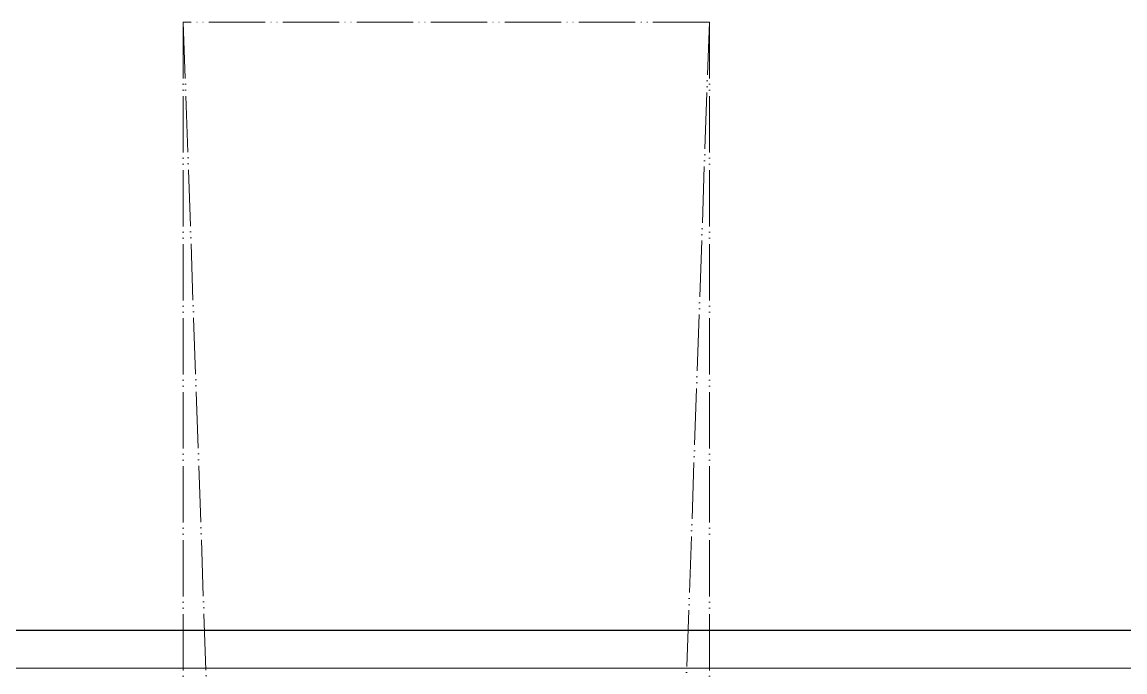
# Model space of a CAD drawing. Header units: millimetres. Extents: x -13069 to 207500, y -71366 to 56785.
# Drawn here: x 45376 to 45669.5, y 12208.7 to 12381.7 of the extents above; entities that cross this region are included whole.
import ezdxf

# ---------------------------------------------------------------- set-up
doc = ezdxf.new("R2010")
doc.units = ezdxf.units.MM
doc.linetypes.add('ADSK_Штрихпунктирная 2 точки_ш15 п1_5 п1_5 п1_5', pattern=[19.5, 15, -1.5, 0, -1.5, 0, -1.5])
doc.layers.add('Линии', color=7, linetype='Continuous', lineweight=9, true_color=0x00a600)
doc.layers.add('Стены несущие', color=7, linetype='Continuous', lineweight=30)
doc.layers.add('Стены штриховка', color=7, linetype='Continuous', lineweight=9)

msp = doc.modelspace()

# ---------------------------------------------------------------- linework, layer by layer
at = {"layer": 'Линии', "color": 7, "linetype": 'ADSK_Штрихпунктирная 2 точки_ш15 п1_5 п1_5 п1_5'}
for p, q in [((45418.912, 8370.928), (45558.912, 12381.663)), ((45558.912, 12381.663), (45418.912, 12381.663)), ((45418.912, 12381.663), (45558.912, 8370.928)), ((45418.912, 12381.663), (45418.912, 8370.928)), ((45558.912, 12381.663), (45558.912, 8370.928))]:
    msp.add_line(p, q, dxfattribs=at)
at = {"layer": 'Стены несущие'}
msp.add_line((46545, 12219.671), (45345, 12219.671), dxfattribs=at)
at = {"layer": 'Стены штриховка'}
msp.add_line((46545, 12209.671), (45345, 12209.671), dxfattribs=at)

doc.saveas('drawing.dxf')
